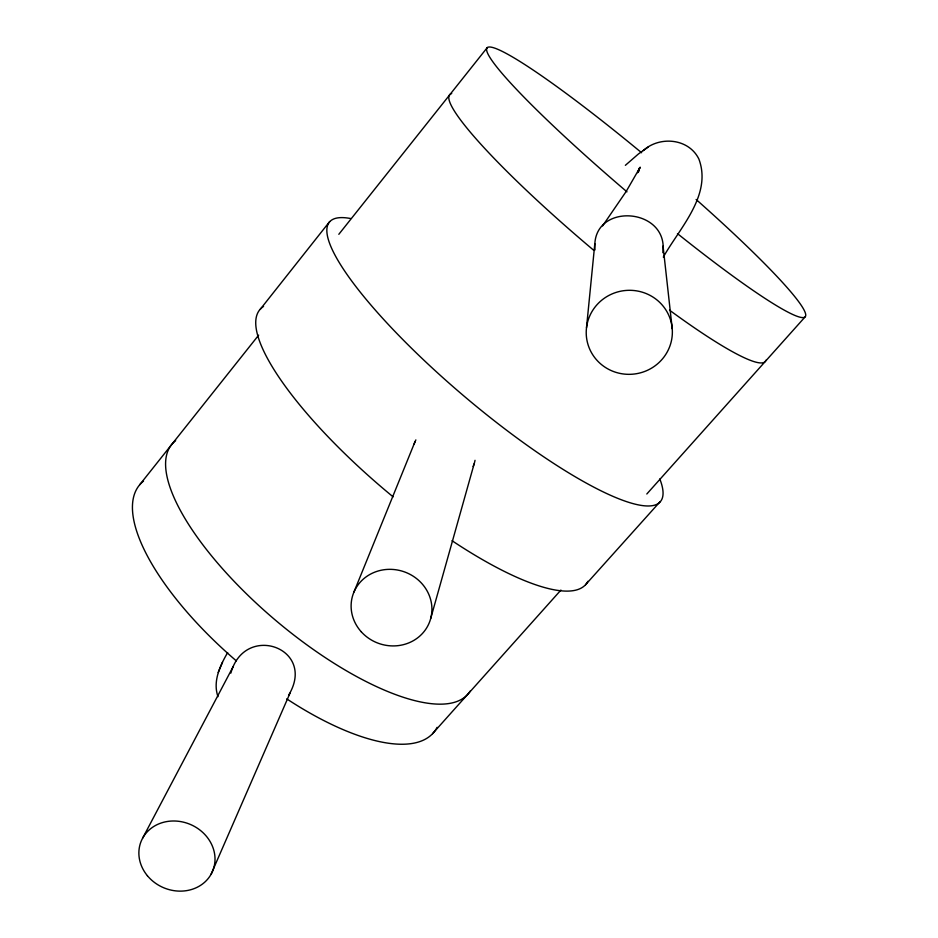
<?xml version="1.0" encoding="UTF-8"?>
<svg xmlns="http://www.w3.org/2000/svg" width="938" height="938" viewBox="0 0 938 938"><rect width="100%" height="100%" fill="white"/><g stroke="black" fill="none" stroke-linecap="round" stroke-linejoin="round"><path stroke-width="1.41" d="M662.826 252.674C669.216 206.653 590.178 201.541 595.009 249.895M586.508 327.667L594.821 243.681M638.661 171.701L639.528 167.937L637.664 172.709L640.185 167.175L626.15 191.493L602.583 225.906M227.653 652.59C220.031 665.699 212.621 681.375 217.979 696.688M230.854 673.109C244.818 622.187 317.22 648.369 288.552 695.304M430.694 618.517L474.147 463.829M353.954 592.042L414.959 441.868M218.214 672.499L222.494 662.275M211.05 874.322L290.006 693.159M142.646 838.138L233.222 666.519M663.307 257.118C679.593 228.04 712.294 195.116 698.892 159.061C688.738 138.261 659.66 135.764 643.269 150.549M260.389 309.118L329.695 221.556M139.774 484.665L258.654 335.147M338.829 234.301L487.338 47.51M432.57 733.657L560.901 590.084M646.81 493.998L804.945 317.091M585.57 584.714L660.129 501.654M625.365 165.323L638.403 153.984L648.076 147.149M663.049 246.084L672.241 328.828A43.101 42.011 -7.3 0 1 610.673 370.334A43.101 42.011 -7.3 0 1 604.951 297.803A43.101 42.011 -7.3 0 1 672.241 328.828M765.889 360.262A206.583 25.818 40.2 0 1 669.474 310.126M593.789 250.34A206.583 25.818 40.2 0 1 451.706 93.542M470.196 691.095A193.697 67.876 40.1 0 1 274.213 619.139A193.697 67.876 40.1 0 1 175.652 440.672M437.108 727.337A192.208 72.402 40.1 0 1 286.735 698.869M236.294 660.844A192.208 72.402 40.1 0 1 143.526 481.065M696.125 199.477A208.306 19.721 40.2 0 1 805.379 316.552A208.306 19.721 40.2 0 1 677.471 233.621M626.959 191.833A208.306 19.721 40.2 0 1 486.834 48.272A208.306 19.721 40.2 0 1 641.615 152.742M587.903 581.302A213.137 57.441 40.1 0 1 452.034 540.71M393.116 496.847A213.137 57.441 40.1 0 1 263.566 306.421M659.801 478.955A216.608 46.161 40.2 0 1 465.811 397.606A216.608 46.161 40.2 0 1 350.765 218.554M475.027 460.324A31.587 30.274 18.9 0 1 473.115 466.503M414.186 443.885A31.587 30.274 18.9 0 1 415.874 439.91M361.376 631.919A40.674 38.001 18.9 0 0 429.897 621.108A40.674 38.001 18.9 0 0 383.279 569.847A40.674 38.001 18.9 0 0 361.376 631.919M147.395 875.729A38.728 34.354 23.3 0 0 212.516 871.379A38.728 34.354 23.3 0 0 170.927 821.078A38.728 34.354 23.3 0 0 147.395 875.729"/></g></svg>
